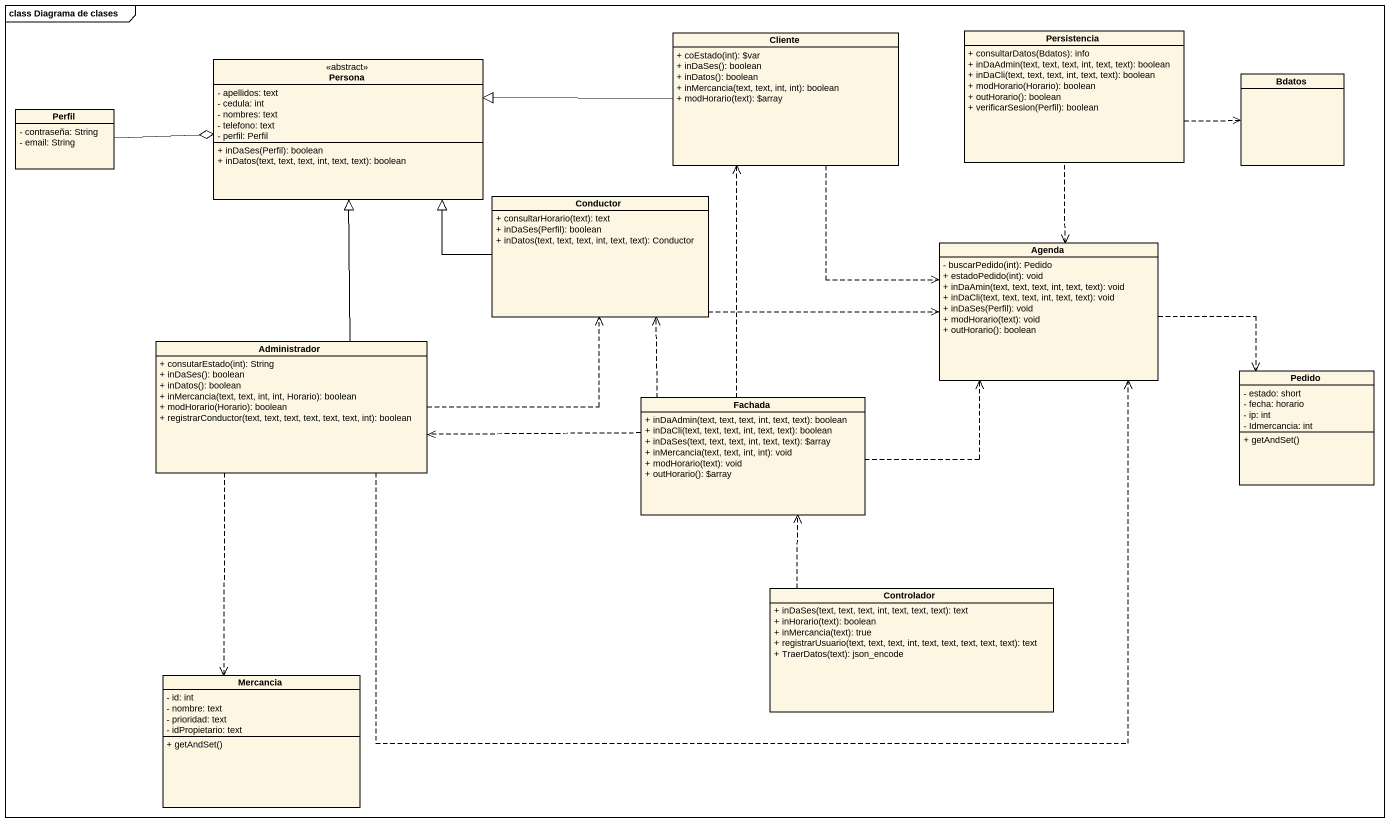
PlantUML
@startuml
mainframe class Diagrama de clases
hide circle
hide empty members
skinparam classAttributeIconSize 0
class Cliente {
  + coEstado(int): ~$var
  + inDaSes(): boolean
  + inDatos(): boolean
  + inMercancia(text, text, int, int): boolean
  + modHorario(text): ~$array
}
class Persistencia {
  + consultarDatos(Bdatos): info
  + inDaAdmin(text, text, text, int, text, text): boolean
  + inDaCli(text, text, text, int, text, text): boolean
  + modHorario(Horario): boolean
  + outHorario(): boolean
  + verificarSesion(Perfil): boolean
}
class Persona <<abstract>> {
  - apellidos: text
  - cedula: int
  - nombres: text
  - telefono: text
  - perfil: Perfil
  + inDaSes(Perfil): boolean
  + inDatos(text, text, text, int, text, text): boolean
}
class Bdatos
class Perfil {
  - contraseña: String
  - email: String
}
class Conductor {
  + consultarHorario(text): text
  + inDaSes(Perfil): boolean
  + inDatos(text, text, text, int, text, text): Conductor
}
class Agenda {
  - buscarPedido(int): Pedido
  + estadoPedido(int): void
  + inDaAmin(text, text, text, int, text, text): void
  + inDaCli(text, text, text, int, text, text): void
  + inDaSes(Perfil): void
  + modHorario(text): void
  + outHorario(): boolean
}
class Administrador {
  + consutarEstado(int): String
  + inDaSes(): boolean
  + inDatos(): boolean
  + inMercancia(text, text, int, int, Horario): boolean
  + modHorario(Horario): boolean
  + registrarConductor(text, text, text, text, text, text, int): boolean
}
class Pedido {
  - estado: short
  - fecha: horario
  - ip: int
  - Idmercancia: int
  + getAndSet()
}
class Fachada {
  + inDaAdmin(text, text, text, int, text, text): boolean
  + inDaCli(text, text, text, int, text, text): boolean
  + inDaSes(text, text, text, int, text, text): ~$array
  + inMercancia(text, text, int, int): void
  + modHorario(text): void
  + outHorario(): ~$array
}
class Controlador {
  + inDaSes(text, text, text, int, text, text, text): text
  + inHorario(text): boolean
  + inMercancia(text): true
  + registrarUsuario(text, text, text, int, text, text, text, text, text): text
  + TraerDatos(text): json_encode
}
class Mercancia {
  - id: int
  - nombre: text
  - prioridad: text
  - idPropietario: text
  + getAndSet()
}
Cliente -left-|> Persona
Cliente ..> Agenda
Persistencia .right.> Bdatos
Perfil -right-o Persona
Conductor -left-|> Persona
Conductor .right.> Agenda
Agenda <.up. Persistencia
Agenda .right.> Pedido
Administrador -up-|> Persona
Administrador .right.> Conductor
Administrador .right.> Agenda
Administrador ..> Mercancia
Fachada .up.> Cliente
Fachada .up.> Conductor
Fachada .right.> Agenda
Fachada .left.> Administrador
Controlador .up.> Fachada
@enduml
